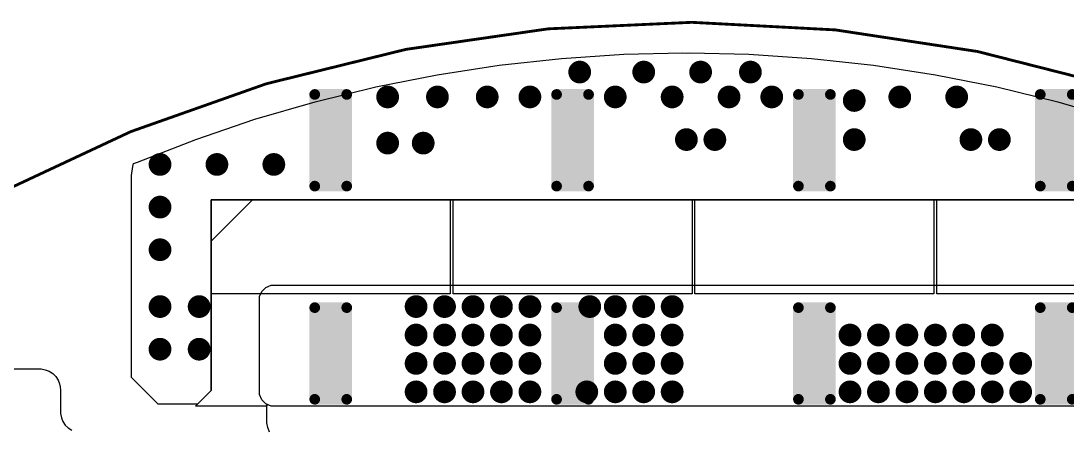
# Model space of a CAD drawing. Header units: millimetres. Extents: x 194 to 375, y 175 to 317.
# Drawn here: x 230.61 to 267.38, y 291.19 to 305.55 of the extents above; entities that cross this region are included whole.
import ezdxf

# ---------------------------------------------------------------- set-up
doc = ezdxf.new("R2010")
doc.units = ezdxf.units.MM
doc.layers.add('Mechanical20', color=56, linetype='Continuous')
doc.layers.add('TopLayer', color=1, linetype='Continuous')

# ---------------------------------------------------------------- blocks, each defined once
blk = doc.blocks.new('EC_H10_1')
at = {"layer": 'TopLayer'}
for p, q in [((-1.65, -4.2), (-1.65, 4.2)), ((-1.65, 4.2), (1.65, 4.2)), ((1.65, 4.2), (1.65, -4.2)), ((1.65, -4.2), (-1.65, -4.2))]:
    blk.add_line(p, q, dxfattribs=at)
at = {"layer": 'TopLayer', "const_width": 0.188}
for points in [[(-5.456, 0.562, 1), (-5.269, 0.562, 1)], [(-2.231, 0.562, 1), (-2.044, 0.562, 1)], [(2.044, 0.562, 1), (2.231, 0.562, 1)], [(5.269, 0.562, 1), (5.456, 0.562, 1)], [(-5.456, -0.562, 1), (-5.269, -0.562, 1)], [(-2.231, -0.562, 1), (-2.044, -0.562, 1)], [(2.044, -0.562, 1), (2.231, -0.562, 1)], [(5.269, -0.562, 1), (5.456, -0.562, 1)]]:
    blk.add_lwpolyline(points, format="xyb", close=True, dxfattribs=at)
at = {"layer": 'TopLayer'}
for points in [[(-5.362, -0.75), (-2.138, -0.75), (-5.362, 0.75), (-2.138, 0.75)], [(2.138, -0.75), (5.362, -0.75), (2.138, 0.75), (5.362, 0.75)], [(-5.55, -0.562), (-1.95, -0.562), (-5.55, 0.562), (-1.95, 0.562)], [(1.95, -0.562), (5.55, -0.562), (1.95, 0.562), (5.55, 0.562)]]:
    blk.add_solid(points, dxfattribs=at)
blk = doc.blocks.new('EC_H10_2')
at = {"layer": 'TopLayer'}
for p, q in [((-1.65, -4.2), (-1.65, 4.2)), ((-1.65, 4.2), (1.65, 4.2)), ((1.65, 4.2), (1.65, -4.2)), ((1.65, -4.2), (-1.65, -4.2))]:
    blk.add_line(p, q, dxfattribs=at)
at = {"layer": 'TopLayer', "const_width": 0.188}
for points in [[(-5.456, 0.562, 1), (-5.269, 0.562, 1)], [(-2.231, 0.562, 1), (-2.044, 0.562, 1)], [(2.044, 0.562, 1), (2.231, 0.562, 1)], [(5.269, 0.562, 1), (5.456, 0.562, 1)], [(-5.456, -0.562, 1), (-5.269, -0.562, 1)], [(-2.231, -0.562, 1), (-2.044, -0.562, 1)], [(2.044, -0.562, 1), (2.231, -0.562, 1)], [(5.269, -0.562, 1), (5.456, -0.562, 1)]]:
    blk.add_lwpolyline(points, format="xyb", close=True, dxfattribs=at)
at = {"layer": 'TopLayer'}
for points in [[(-5.362, -0.75), (-2.138, -0.75), (-5.362, 0.75), (-2.138, 0.75)], [(2.138, -0.75), (5.362, -0.75), (2.138, 0.75), (5.362, 0.75)], [(-5.55, -0.562), (-1.95, -0.562), (-5.55, 0.562), (-1.95, 0.562)], [(1.95, -0.562), (5.55, -0.562), (1.95, 0.562), (5.55, 0.562)]]:
    blk.add_solid(points, dxfattribs=at)
blk = doc.blocks.new('EC_H10_164')
at = {"layer": 'TopLayer'}
for p, q in [((-1.65, -4.2), (-1.65, 4.2)), ((-1.65, 4.2), (1.65, 4.2)), ((1.65, 4.2), (1.65, -4.2)), ((1.65, -4.2), (-1.65, -4.2))]:
    blk.add_line(p, q, dxfattribs=at)
at = {"layer": 'TopLayer', "const_width": 0.188}
for points in [[(-5.456, 0.562, 1), (-5.269, 0.562, 1)], [(-2.231, 0.562, 1), (-2.044, 0.562, 1)], [(2.044, 0.562, 1), (2.231, 0.562, 1)], [(5.269, 0.562, 1), (5.456, 0.562, 1)], [(-5.456, -0.562, 1), (-5.269, -0.562, 1)], [(-2.231, -0.562, 1), (-2.044, -0.562, 1)], [(2.044, -0.562, 1), (2.231, -0.562, 1)], [(5.269, -0.562, 1), (5.456, -0.562, 1)]]:
    blk.add_lwpolyline(points, format="xyb", close=True, dxfattribs=at)
at = {"layer": 'TopLayer'}
for points in [[(-5.362, -0.75), (-2.138, -0.75), (-5.362, 0.75), (-2.138, 0.75)], [(2.138, -0.75), (5.362, -0.75), (2.138, 0.75), (5.362, 0.75)], [(-5.55, -0.562), (-1.95, -0.562), (-5.55, 0.562), (-1.95, 0.562)], [(1.95, -0.562), (5.55, -0.562), (1.95, 0.562), (5.55, 0.562)]]:
    blk.add_solid(points, dxfattribs=at)
blk = doc.blocks.new('EC_H10_165')
at = {"layer": 'TopLayer'}
for p, q in [((-1.65, -4.2), (-1.65, 4.2)), ((-1.65, 4.2), (1.65, 4.2)), ((1.65, 4.2), (1.65, -4.2)), ((1.65, -4.2), (-1.65, -4.2))]:
    blk.add_line(p, q, dxfattribs=at)
at = {"layer": 'TopLayer', "const_width": 0.188}
for points in [[(-5.456, 0.562, 1), (-5.269, 0.562, 1)], [(-2.231, 0.562, 1), (-2.044, 0.562, 1)], [(2.044, 0.562, 1), (2.231, 0.562, 1)], [(5.269, 0.562, 1), (5.456, 0.562, 1)], [(-5.456, -0.562, 1), (-5.269, -0.562, 1)], [(-2.231, -0.562, 1), (-2.044, -0.562, 1)], [(2.044, -0.562, 1), (2.231, -0.562, 1)], [(5.269, -0.562, 1), (5.456, -0.562, 1)]]:
    blk.add_lwpolyline(points, format="xyb", close=True, dxfattribs=at)
at = {"layer": 'TopLayer'}
for points in [[(-5.362, -0.75), (-2.138, -0.75), (-5.362, 0.75), (-2.138, 0.75)], [(2.138, -0.75), (5.362, -0.75), (2.138, 0.75), (5.362, 0.75)], [(-5.55, -0.562), (-1.95, -0.562), (-5.55, 0.562), (-1.95, 0.562)], [(1.95, -0.562), (5.55, -0.562), (1.95, 0.562), (5.55, 0.562)]]:
    blk.add_solid(points, dxfattribs=at)

msp = doc.modelspace()

# ---------------------------------------------------------------- linework, layer by layer
at = {"layer": 'Mechanical20', "const_width": 0.1}
msp.add_lwpolyline([(206.5, 273.9, -0.633005), (299.5, 278.125)], format="xyb", dxfattribs=at)
at = {"layer": 'TopLayer'}
for p, q in [((247.418, 303.993), (249.605, 304.232)), ((249.605, 304.232), (251.8, 304.376)), ((251.8, 304.376), (253.873, 304.421)), ((253.873, 304.421), (254, 304.416)), ((254, 304.416), (254.127, 304.421)), ((254, 304.416), (254, 304.416)), ((254, 304.416), (254, 304.416)), ((254, 304.416), (254, 304.416)), ((254, 304.416), (254, 304.416)), ((254.127, 304.421), (256.199, 304.376)), ((256.199, 304.376), (258.394, 304.232)), ((258.394, 304.232), (260.581, 303.993)), ((245.244, 303.658), (247.418, 303.993)), ((260.581, 303.993), (262.756, 303.658)), ((243.086, 303.229), (245.244, 303.658)), ((262.756, 303.658), (264.914, 303.229)), ((240.949, 302.706), (243.086, 303.229)), ((264.914, 303.229), (267.051, 302.706)), ((238.837, 302.09), (240.949, 302.706)), ((267.051, 302.706), (269.163, 302.09)), ((236.754, 301.383), (238.837, 302.09)), ((234.703, 300.586), (236.754, 301.383)), ((234.492, 300.114), (234.539, 300.426)), ((234.539, 300.426), (234.57, 300.528)), ((234.57, 300.528), (234.703, 300.586)), ((234.492, 299.956), (234.492, 300.114)), ((234.5, 293), (234.492, 299.956)), ((245.674, 299.25), (237.3, 299.25)), ((237.3, 299.25), (237.3, 295.95)), ((237.302, 297.802), (238.75, 299.25)), ((238.75, 299.25), (273.777, 299.25)), ((245.7, 299.25), (245.674, 299.25)), ((245.8, 299.25), (245.7, 299.25)), ((245.7, 299.25), (245.7, 299.25)), ((245.826, 299.25), (245.8, 299.25)), ((245.8, 299.25), (245.8, 299.25)), ((254.174, 299.25), (245.826, 299.25)), ((254.2, 299.25), (254.174, 299.25)), ((254.3, 299.25), (254.2, 299.25)), ((254.2, 299.25), (254.2, 299.25)), ((254.326, 299.25), (254.3, 299.25)), ((254.3, 299.25), (254.3, 299.25)), ((262.673, 299.25), (254.326, 299.25)), ((262.7, 299.25), (262.673, 299.25)), ((262.8, 299.25), (262.7, 299.25)), ((262.7, 299.25), (262.7, 299.25)), ((262.827, 299.25), (262.8, 299.25)), ((262.8, 299.25), (262.8, 299.25)), ((271.2, 299.25), (262.827, 299.25)), ((237.302, 292.552), (237.302, 297.802)), ((239, 295.849), (239.076, 296.033)), ((239.076, 296.033), (239.217, 296.174)), ((239.217, 296.174), (239.401, 296.25)), ((239.401, 296.25), (239.5, 296.25)), ((239.5, 296.25), (239.5, 296.25)), ((239.5, 296.25), (277.5, 296.25)), ((237.3, 295.95), (237.302, 295.95)), ((237.302, 295.95), (237.302, 292.552)), ((239, 295.75), (239, 295.849)), ((239, 292.5), (239, 295.75)), ((224.103, 293.309), (231.25, 293.309)), ((231.25, 293.309), (231.324, 293.309)), ((231.324, 293.309), (231.469, 293.28)), ((231.469, 293.28), (231.605, 293.224)), ((231.605, 293.224), (231.728, 293.142)), ((231.728, 293.142), (231.833, 293.037)), ((231.833, 293.037), (231.915, 292.915)), ((231.915, 292.915), (231.971, 292.778)), ((231.971, 292.778), (231.99, 292.682)), ((231.99, 292.682), (232, 292.559)), ((235.432, 292.068), (234.5, 293)), ((232, 292.559), (232, 292.559)), ((232, 292.559), (232, 292.559)), ((232, 292.559), (232, 291.809)), ((236.75, 292), (237.302, 292.552)), ((237.302, 292.552), (236.818, 292.068)), ((239, 292.5), (239, 292.5)), ((239, 292.401), (239, 292.5)), ((239.076, 292.217), (239, 292.401)), ((236.818, 292.068), (235.432, 292.068)), ((239.25, 292), (236.75, 292)), ((239.217, 292.076), (239.076, 292.217)), ((239.401, 292), (239.217, 292.076)), ((239.25, 291.5), (239.25, 292.08)), ((239.25, 292.08), (239.25, 292)), ((239.5, 292), (239.401, 292)), ((278, 292), (239.5, 292)), ((232, 291.809), (232.004, 291.736)), ((232.004, 291.736), (232.032, 291.591)), ((232.032, 291.591), (232.088, 291.455)), ((232.088, 291.455), (232.17, 291.333)), ((232.17, 291.333), (232.274, 291.229)), ((232.274, 291.229), (232.396, 291.148)), ((239.25, 291.414), (239.25, 291.5)), ((239.25, 291.5), (239.25, 291.5)), ((239.284, 291.245), (239.25, 291.414)), ((239.35, 291.086), (239.284, 291.245))]:
    msp.add_line(p, q, dxfattribs=at)
at = {"layer": 'TopLayer', "const_width": 0.4}
for points in [[(250.05, 303.75, 1), (250.45, 303.75, 1)], [(252.3, 303.75, 1), (252.7, 303.75, 1)], [(254.3, 303.75, 1), (254.7, 303.75, 1)], [(256.05, 303.75, 1), (256.45, 303.75, 1)], [(243.3, 302.875, 1), (243.7, 302.875, 1)], [(245.05, 302.875, 1), (245.45, 302.875, 1)], [(246.8, 302.875, 1), (247.2, 302.875, 1)], [(248.3, 302.875, 1), (248.7, 302.875, 1)], [(251.3, 302.875, 1), (251.7, 302.875, 1)], [(253.3, 302.875, 1), (253.7, 302.875, 1)], [(255.3, 302.875, 1), (255.7, 302.875, 1)], [(256.8, 302.875, 1), (257.2, 302.875, 1)], [(259.7, 302.75, 1), (260.1, 302.75, 1)], [(261.3, 302.875, 1), (261.7, 302.875, 1)], [(263.3, 302.875, 1), (263.7, 302.875, 1)], [(243.3, 301.25, 1), (243.7, 301.25, 1)], [(244.55, 301.25, 1), (244.95, 301.25, 1)], [(253.8, 301.375, 1), (254.2, 301.375, 1)], [(254.8, 301.375, 1), (255.2, 301.375, 1)], [(259.7, 301.375, 1), (260.1, 301.375, 1)], [(263.8, 301.375, 1), (264.2, 301.375, 1)], [(264.8, 301.375, 1), (265.2, 301.375, 1)], [(235.3, 300.5, 1), (235.7, 300.5, 1)], [(237.3, 300.5, 1), (237.7, 300.5, 1)], [(239.3, 300.5, 1), (239.7, 300.5, 1)], [(235.3, 299, 1), (235.7, 299, 1)], [(235.3, 297.5, 1), (235.7, 297.5, 1)], [(235.3, 295.5, 1), (235.7, 295.5, 1)], [(236.675, 295.5, 1), (237.075, 295.5, 1)], [(244.3, 295.5, 1), (244.7, 295.5, 1)], [(245.3, 295.5, 1), (245.7, 295.5, 1)], [(246.3, 295.5, 1), (246.7, 295.5, 1)], [(247.3, 295.5, 1), (247.7, 295.5, 1)], [(248.3, 295.5, 1), (248.7, 295.5, 1)], [(250.405, 295.5, 1), (250.805, 295.5, 1)], [(251.3, 295.5, 1), (251.7, 295.5, 1)], [(252.3, 295.5, 1), (252.7, 295.5, 1)], [(253.3, 295.5, 1), (253.7, 295.5, 1)], [(244.3, 294.5, 1), (244.7, 294.5, 1)], [(245.3, 294.5, 1), (245.7, 294.5, 1)], [(246.3, 294.5, 1), (246.7, 294.5, 1)], [(247.3, 294.5, 1), (247.7, 294.5, 1)], [(248.3, 294.5, 1), (248.7, 294.5, 1)], [(251.3, 294.5, 1), (251.7, 294.5, 1)], [(252.3, 294.5, 1), (252.7, 294.5, 1)], [(253.3, 294.5, 1), (253.7, 294.5, 1)], [(259.55, 294.5, 1), (259.95, 294.5, 1)], [(260.55, 294.5, 1), (260.95, 294.5, 1)], [(261.55, 294.5, 1), (261.95, 294.5, 1)], [(262.55, 294.5, 1), (262.95, 294.5, 1)], [(263.55, 294.5, 1), (263.95, 294.5, 1)], [(264.55, 294.5, 1), (264.95, 294.5, 1)], [(235.3, 294, 1), (235.7, 294, 1)], [(236.675, 294, 1), (237.075, 294, 1)], [(244.3, 293.5, 1), (244.7, 293.5, 1)], [(245.3, 293.5, 1), (245.7, 293.5, 1)], [(246.3, 293.5, 1), (246.7, 293.5, 1)], [(247.3, 293.5, 1), (247.7, 293.5, 1)], [(248.3, 293.5, 1), (248.7, 293.5, 1)], [(251.3, 293.5, 1), (251.7, 293.5, 1)], [(252.3, 293.5, 1), (252.7, 293.5, 1)], [(253.3, 293.5, 1), (253.7, 293.5, 1)], [(259.55, 293.5, 1), (259.95, 293.5, 1)], [(260.55, 293.5, 1), (260.95, 293.5, 1)], [(261.55, 293.5, 1), (261.95, 293.5, 1)], [(262.55, 293.5, 1), (262.95, 293.5, 1)], [(263.55, 293.5, 1), (263.95, 293.5, 1)], [(264.55, 293.5, 1), (264.95, 293.5, 1)], [(265.55, 293.5, 1), (265.95, 293.5, 1)], [(244.3, 292.5, 1), (244.7, 292.5, 1)], [(245.3, 292.5, 1), (245.7, 292.5, 1)], [(246.3, 292.5, 1), (246.7, 292.5, 1)], [(247.3, 292.5, 1), (247.7, 292.5, 1)], [(248.3, 292.5, 1), (248.7, 292.5, 1)], [(250.3, 292.5, 1), (250.7, 292.5, 1)], [(251.3, 292.5, 1), (251.7, 292.5, 1)], [(252.3, 292.5, 1), (252.7, 292.5, 1)], [(253.3, 292.5, 1), (253.7, 292.5, 1)], [(259.55, 292.5, 1), (259.95, 292.5, 1)], [(260.55, 292.5, 1), (260.95, 292.5, 1)], [(261.55, 292.5, 1), (261.95, 292.5, 1)], [(262.55, 292.5, 1), (262.95, 292.5, 1)], [(263.55, 292.5, 1), (263.95, 292.5, 1)], [(264.55, 292.5, 1), (264.95, 292.5, 1)], [(265.55, 292.5, 1), (265.95, 292.5, 1)]]:
    msp.add_lwpolyline(points, format="xyb", close=True, dxfattribs=at)

# ---------------------------------------------------------------- block references
at = {"rotation": 90}
for name, p in [('EC_H10_165', (241.5, 297.6)), ('EC_H10_1', (250, 297.6)), ('EC_H10_2', (258.5, 297.6)), ('EC_H10_164', (267, 297.6))]:
    msp.add_blockref(name, p, dxfattribs=at)

doc.saveas('drawing.dxf')
